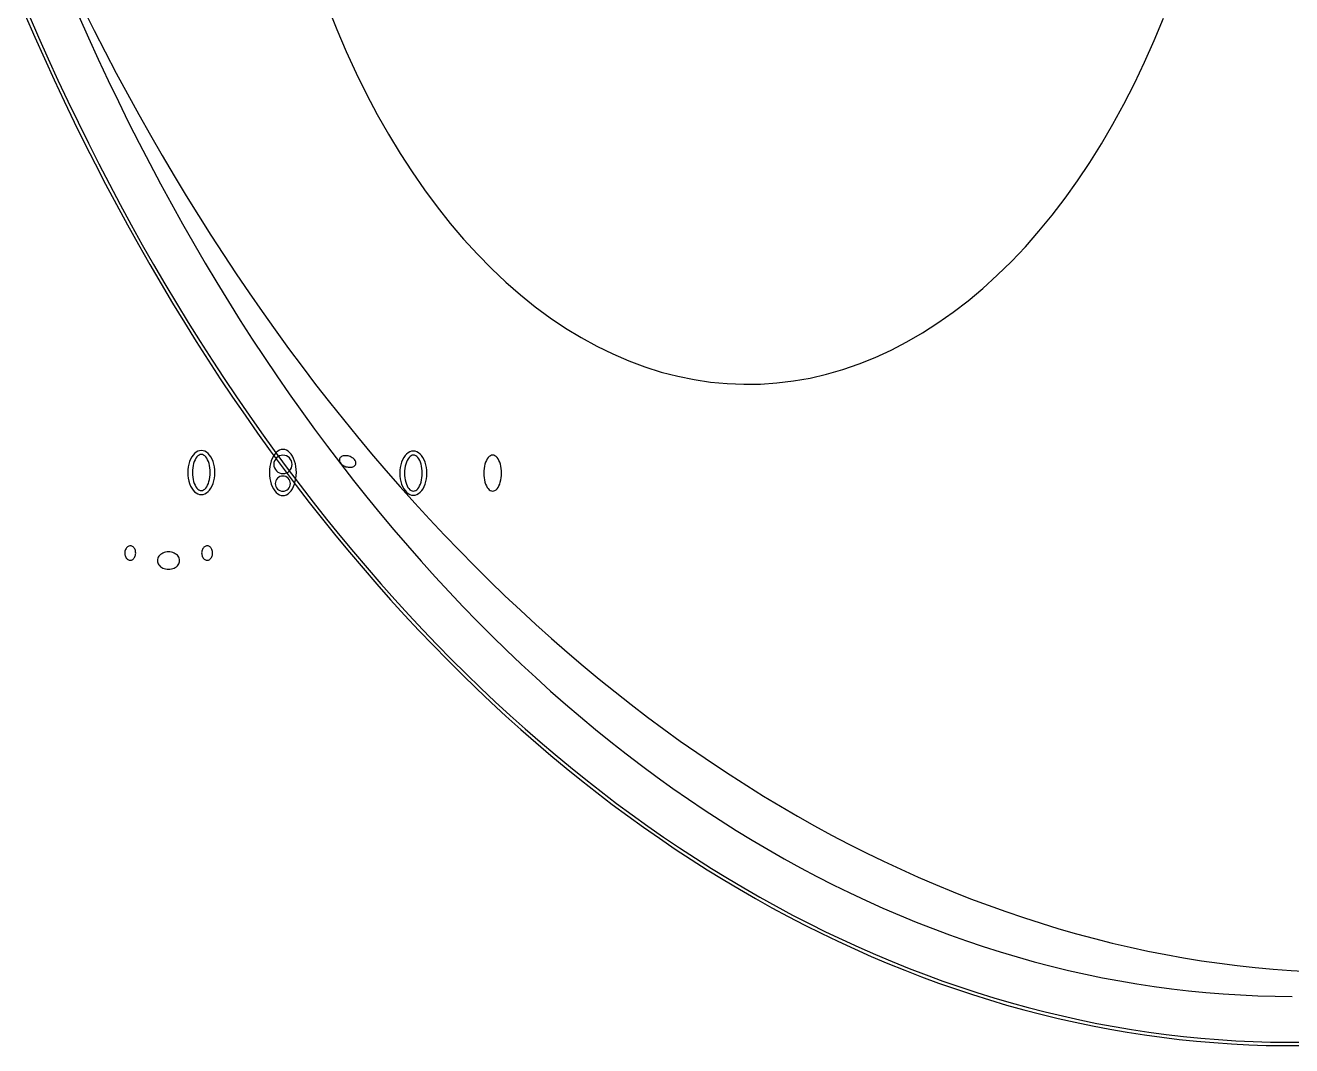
# Model space of a CAD drawing. Extents: x -1 to 217, y -22 to 302.
# Drawn here: x 15.8 to 107.8, y -22.3 to 51.8 of the extents above; entities that cross this region are included whole.
import ezdxf

# ---------------------------------------------------------------- set-up
doc = ezdxf.new("R2010")
doc.units = 0

msp = doc.modelspace()

# ---------------------------------------------------------------- linework, layer by layer
at = {"layer": 'CIRCLES'}
for p, q in [((33.993, 20.244), (33.932, 20.129)), ((34.075, 20.344), (33.993, 20.244)), ((34.176, 20.427), (34.075, 20.344)), ((34.29, 20.488), (34.176, 20.427)), ((34.415, 20.526), (34.29, 20.488)), ((34.544, 20.538), (34.415, 20.526)), ((34.673, 20.526), (34.544, 20.538)), ((34.798, 20.488), (34.673, 20.526)), ((34.912, 20.427), (34.798, 20.488)), ((35.013, 20.344), (34.912, 20.427)), ((35.095, 20.244), (35.013, 20.344)), ((35.156, 20.129), (35.095, 20.244)), ((33.894, 20.005), (33.881, 19.875)), ((33.881, 19.875), (33.894, 19.746)), ((33.932, 20.129), (33.894, 20.005)), ((33.894, 19.746), (33.932, 19.622)), ((33.932, 19.622), (33.993, 19.507)), ((33.993, 19.507), (34.075, 19.407)), ((34.075, 19.407), (34.176, 19.324)), ((34.176, 19.324), (34.29, 19.263)), ((34.798, 19.263), (34.912, 19.324)), ((34.912, 19.324), (35.013, 19.407)), ((35.013, 19.407), (35.095, 19.507)), ((35.095, 19.507), (35.156, 19.622)), ((35.194, 20.005), (35.156, 20.129)), ((35.156, 19.622), (35.194, 19.746)), ((35.207, 19.875), (35.194, 20.005)), ((35.194, 19.746), (35.207, 19.875)), ((33.995, 18.586), (33.984, 18.479)), ((33.984, 18.479), (33.995, 18.371)), ((34.026, 18.689), (33.995, 18.586)), ((34.077, 18.785), (34.026, 18.689)), ((34.146, 18.868), (34.077, 18.785)), ((34.229, 18.936), (34.146, 18.868)), ((34.324, 18.987), (34.229, 18.936)), ((34.29, 19.263), (34.415, 19.225)), ((34.428, 19.019), (34.324, 18.987)), ((34.415, 19.225), (34.544, 19.213)), ((34.535, 19.029), (34.428, 19.019)), ((34.643, 19.019), (34.535, 19.029)), ((34.544, 19.213), (34.673, 19.225)), ((34.746, 18.987), (34.643, 19.019)), ((34.673, 19.225), (34.798, 19.263)), ((34.841, 18.936), (34.746, 18.987)), ((34.925, 18.868), (34.841, 18.936)), ((34.993, 18.785), (34.925, 18.868)), ((35.044, 18.689), (34.993, 18.785)), ((35.075, 18.586), (35.044, 18.689)), ((35.086, 18.479), (35.075, 18.586)), ((35.075, 18.371), (35.086, 18.479)), ((33.995, 18.371), (34.026, 18.268)), ((34.026, 18.268), (34.077, 18.172)), ((34.077, 18.172), (34.146, 18.089)), ((34.146, 18.089), (34.229, 18.021)), ((34.229, 18.021), (34.324, 17.97)), ((34.324, 17.97), (34.428, 17.938)), ((34.428, 17.938), (34.535, 17.928)), ((34.535, 17.928), (34.643, 17.938)), ((34.643, 17.938), (34.746, 17.97)), ((34.746, 17.97), (34.841, 18.021)), ((34.841, 18.021), (34.925, 18.089)), ((34.925, 18.089), (34.993, 18.172)), ((34.993, 18.172), (35.044, 18.268)), ((35.044, 18.268), (35.075, 18.371))]:
    msp.add_line(p, q, dxfattribs=at)
at = {"layer": 'ELLIPSES'}
for p, q in [((15.827, 52.495), (16.514, 50.918)), ((16.099, 52.483), (16.787, 50.907)), ((20.045, 52.938), (20.825, 51.381)), ((37.811, 53.096), (38.464, 51.46)), ((19.719, 52.43), (20.417, 50.863)), ((97.847, 50.67), (98.516, 52.288)), ((16.514, 50.918), (17.214, 49.353)), ((16.787, 50.907), (17.487, 49.343)), ((20.417, 50.863), (21.128, 49.308)), ((20.825, 51.381), (21.617, 49.836)), ((38.464, 51.46), (39.15, 49.86)), ((97.146, 49.089), (97.847, 50.67)), ((21.617, 49.836), (22.422, 48.304)), ((39.15, 49.86), (39.869, 48.299)), ((17.214, 49.353), (17.926, 47.8)), ((17.487, 49.343), (18.2, 47.79)), ((21.128, 49.308), (21.851, 47.766)), ((96.411, 47.547), (97.146, 49.089)), ((22.422, 48.304), (23.24, 46.785)), ((39.869, 48.299), (40.62, 46.777)), ((17.926, 47.8), (18.649, 46.259)), ((18.2, 47.79), (18.924, 46.25)), ((21.851, 47.766), (22.586, 46.237)), ((95.645, 46.045), (96.411, 47.547)), ((18.649, 46.259), (19.385, 44.731)), ((18.924, 46.25), (19.661, 44.723)), ((22.586, 46.237), (23.333, 44.721)), ((23.24, 46.785), (24.07, 45.279)), ((40.62, 46.777), (41.402, 45.297)), ((94.848, 44.586), (95.645, 46.045)), ((24.07, 45.279), (24.912, 43.786)), ((41.402, 45.297), (42.215, 43.859)), ((19.385, 44.731), (20.133, 43.216)), ((19.661, 44.723), (20.41, 43.209)), ((23.333, 44.721), (24.092, 43.218)), ((94.022, 43.17), (94.848, 44.586)), ((24.912, 43.786), (25.767, 42.307)), ((42.215, 43.859), (43.057, 42.467)), ((20.133, 43.216), (20.892, 41.714)), ((20.41, 43.209), (21.17, 41.707)), ((24.092, 43.218), (24.863, 41.73)), ((43.057, 42.467), (43.928, 41.121)), ((93.166, 41.801), (94.022, 43.17)), ((20.892, 41.714), (21.664, 40.224)), ((21.17, 41.707), (21.942, 40.219)), ((24.863, 41.73), (25.646, 40.255)), ((25.767, 42.307), (26.634, 40.842)), ((92.282, 40.478), (93.166, 41.801)), ((26.634, 40.842), (27.512, 39.39)), ((43.928, 41.121), (44.826, 39.823)), ((21.664, 40.224), (22.446, 38.749)), ((21.942, 40.219), (22.726, 38.744)), ((25.646, 40.255), (26.44, 38.794)), ((44.826, 39.823), (45.75, 38.575)), ((91.371, 39.204), (92.282, 40.478)), ((22.446, 38.749), (23.241, 37.286)), ((22.726, 38.744), (23.521, 37.283)), ((26.44, 38.794), (27.246, 37.347)), ((27.512, 39.39), (28.403, 37.953)), ((90.434, 37.981), (91.371, 39.204)), ((28.403, 37.953), (29.304, 36.53)), ((45.75, 38.575), (46.701, 37.377)), ((89.472, 36.808), (90.434, 37.981)), ((23.241, 37.286), (24.046, 35.838)), ((23.521, 37.283), (24.327, 35.835)), ((27.246, 37.347), (28.063, 35.915)), ((46.701, 37.377), (47.675, 36.232)), ((88.486, 35.689), (89.472, 36.808)), ((28.063, 35.915), (28.892, 34.498)), ((29.304, 36.53), (30.218, 35.121)), ((47.675, 36.232), (48.673, 35.14)), ((24.046, 35.838), (24.863, 34.403)), ((24.327, 35.835), (25.145, 34.402)), ((30.218, 35.121), (31.143, 33.728)), ((48.673, 35.14), (49.693, 34.102)), ((87.477, 34.623), (88.486, 35.689)), ((24.863, 34.403), (25.691, 32.983)), ((25.145, 34.402), (25.974, 32.982)), ((28.892, 34.498), (29.732, 33.096)), ((49.693, 34.102), (50.734, 33.121)), ((86.447, 33.613), (87.477, 34.623)), ((31.143, 33.728), (32.079, 32.349)), ((85.396, 32.659), (86.447, 33.613)), ((25.691, 32.983), (26.53, 31.577)), ((25.974, 32.982), (26.814, 31.578)), ((29.732, 33.096), (30.583, 31.708)), ((32.079, 32.349), (33.026, 30.986)), ((50.734, 33.121), (51.795, 32.196)), ((84.327, 31.763), (85.396, 32.659)), ((26.53, 31.577), (27.38, 30.185)), ((26.814, 31.578), (27.665, 30.187)), ((30.583, 31.708), (31.445, 30.336)), ((51.795, 32.196), (52.875, 31.329)), ((52.875, 31.329), (53.972, 30.522)), ((83.238, 30.925), (84.327, 31.763)), ((33.026, 30.986), (33.984, 29.638)), ((53.972, 30.522), (55.085, 29.774)), ((82.134, 30.147), (83.238, 30.925)), ((27.38, 30.185), (28.241, 28.808)), ((27.665, 30.187), (28.527, 28.812)), ((31.445, 30.336), (32.317, 28.98)), ((33.984, 29.638), (34.952, 28.306)), ((55.085, 29.774), (56.213, 29.087)), ((81.013, 29.429), (82.134, 30.147)), ((28.241, 28.808), (29.113, 27.446)), ((28.527, 28.812), (29.399, 27.451)), ((32.317, 28.98), (33.201, 27.639)), ((56.213, 29.087), (57.355, 28.461)), ((78.73, 28.177), (79.878, 28.772)), ((79.878, 28.772), (81.013, 29.429)), ((33.201, 27.639), (34.095, 26.314)), ((34.952, 28.306), (35.932, 26.99)), ((57.355, 28.461), (58.509, 27.898)), ((58.509, 27.898), (59.675, 27.398)), ((76.401, 27.175), (77.571, 27.644)), ((77.571, 27.644), (78.73, 28.177)), ((29.113, 27.446), (29.995, 26.099)), ((29.399, 27.451), (30.282, 26.106)), ((35.932, 26.99), (36.922, 25.69)), ((59.675, 27.398), (60.85, 26.961)), ((60.85, 26.961), (62.033, 26.587)), ((74.034, 26.428), (75.221, 26.769)), ((75.221, 26.769), (76.401, 27.175)), ((29.995, 26.099), (30.887, 24.768)), ((30.282, 26.106), (31.176, 24.776)), ((34.095, 26.314), (34.999, 25.005)), ((62.033, 26.587), (63.224, 26.279)), ((63.224, 26.279), (64.42, 26.034)), ((64.42, 26.034), (65.621, 25.855)), ((65.621, 25.855), (66.824, 25.741)), ((69.235, 25.709), (70.44, 25.791)), ((70.44, 25.791), (71.642, 25.938)), ((71.642, 25.938), (72.841, 26.151)), ((72.841, 26.151), (74.034, 26.428)), ((34.999, 25.005), (35.914, 23.712)), ((36.922, 25.69), (37.922, 24.406)), ((66.824, 25.741), (68.03, 25.693)), ((68.03, 25.693), (69.235, 25.709)), ((30.887, 24.768), (31.79, 23.451)), ((31.176, 24.776), (32.08, 23.461)), ((37.922, 24.406), (38.933, 23.138)), ((31.79, 23.451), (32.704, 22.151)), ((32.08, 23.461), (32.994, 22.162)), ((35.914, 23.712), (36.839, 22.435)), ((38.933, 23.138), (39.953, 21.888)), ((32.704, 22.151), (33.627, 20.866)), ((32.994, 22.162), (33.918, 20.879)), ((36.839, 22.435), (37.774, 21.176)), ((37.774, 21.176), (38.718, 19.933)), ((39.953, 21.888), (40.983, 20.654)), ((27.83, 20.258), (27.758, 20.083)), ((27.915, 20.415), (27.83, 20.258)), ((28.012, 20.554), (27.915, 20.415)), ((28.119, 20.67), (28.012, 20.554)), ((28.234, 20.763), (28.119, 20.67)), ((28.224, 20.326), (28.161, 20.213)), ((28.295, 20.421), (28.224, 20.326)), ((28.357, 20.83), (28.234, 20.763)), ((28.37, 20.496), (28.295, 20.421)), ((28.483, 20.871), (28.357, 20.83)), ((28.45, 20.551), (28.37, 20.496)), ((28.533, 20.584), (28.45, 20.551)), ((28.612, 20.885), (28.483, 20.871)), ((28.617, 20.595), (28.533, 20.584)), ((28.741, 20.872), (28.612, 20.885)), ((28.702, 20.584), (28.617, 20.595)), ((28.784, 20.55), (28.702, 20.584)), ((28.868, 20.831), (28.741, 20.872)), ((28.864, 20.495), (28.784, 20.55)), ((28.939, 20.419), (28.864, 20.495)), ((28.99, 20.764), (28.868, 20.831)), ((29.009, 20.324), (28.939, 20.419)), ((29.106, 20.671), (28.99, 20.764)), ((29.072, 20.211), (29.009, 20.324)), ((29.213, 20.555), (29.106, 20.671)), ((29.31, 20.417), (29.213, 20.555)), ((29.396, 20.259), (29.31, 20.417)), ((29.467, 20.085), (29.396, 20.259)), ((33.627, 20.866), (34.56, 19.597)), ((33.771, 20.308), (33.7, 20.126)), ((33.856, 20.473), (33.771, 20.308)), ((33.952, 20.617), (33.856, 20.473)), ((33.918, 20.879), (34.852, 19.612)), ((34.058, 20.738), (33.952, 20.617)), ((34.173, 20.835), (34.058, 20.738)), ((34.294, 20.905), (34.173, 20.835)), ((34.419, 20.948), (34.294, 20.905)), ((34.546, 20.962), (34.419, 20.948)), ((34.673, 20.947), (34.546, 20.962)), ((34.799, 20.904), (34.673, 20.947)), ((34.919, 20.834), (34.799, 20.904)), ((35.033, 20.736), (34.919, 20.834)), ((35.139, 20.614), (35.033, 20.736)), ((35.235, 20.47), (35.139, 20.614)), ((35.319, 20.305), (35.235, 20.47)), ((35.389, 20.122), (35.319, 20.305)), ((38.658, 20.276), (38.647, 20.225)), ((38.679, 20.324), (38.658, 20.276)), ((38.71, 20.367), (38.679, 20.324)), ((38.749, 20.406), (38.71, 20.367)), ((38.797, 20.44), (38.749, 20.406)), ((38.853, 20.467), (38.797, 20.44)), ((38.916, 20.488), (38.853, 20.467)), ((38.984, 20.502), (38.916, 20.488)), ((39.056, 20.509), (38.984, 20.502)), ((39.132, 20.509), (39.056, 20.509)), ((39.21, 20.502), (39.132, 20.509)), ((39.288, 20.487), (39.21, 20.502)), ((39.365, 20.466), (39.288, 20.487)), ((39.44, 20.438), (39.365, 20.466)), ((39.512, 20.404), (39.44, 20.438)), ((39.58, 20.365), (39.512, 20.404)), ((39.641, 20.321), (39.58, 20.365)), ((39.696, 20.273), (39.641, 20.321)), ((39.743, 20.222), (39.696, 20.273)), ((40.983, 20.654), (42.023, 19.437)), ((43.324, 20.373), (43.239, 20.215)), ((43.421, 20.511), (43.324, 20.373)), ((43.528, 20.628), (43.421, 20.511)), ((43.644, 20.721), (43.528, 20.628)), ((43.634, 20.284), (43.57, 20.171)), ((43.704, 20.378), (43.634, 20.284)), ((43.766, 20.788), (43.644, 20.721)), ((43.78, 20.454), (43.704, 20.378)), ((43.893, 20.829), (43.766, 20.788)), ((43.86, 20.509), (43.78, 20.454)), ((43.943, 20.542), (43.86, 20.509)), ((44.021, 20.843), (43.893, 20.829)), ((44.027, 20.553), (43.943, 20.542)), ((44.15, 20.829), (44.021, 20.843)), ((44.111, 20.541), (44.027, 20.553)), ((44.193, 20.508), (44.111, 20.541)), ((44.277, 20.788), (44.15, 20.829)), ((44.273, 20.453), (44.193, 20.508)), ((44.349, 20.377), (44.273, 20.453)), ((44.399, 20.721), (44.277, 20.788)), ((44.419, 20.282), (44.349, 20.377)), ((44.515, 20.629), (44.399, 20.721)), ((44.482, 20.169), (44.419, 20.282)), ((44.622, 20.512), (44.515, 20.629)), ((44.72, 20.374), (44.622, 20.512)), ((44.805, 20.217), (44.72, 20.374)), ((49.391, 20.284), (49.327, 20.171)), ((49.461, 20.378), (49.391, 20.284)), ((49.537, 20.454), (49.461, 20.378)), ((49.617, 20.509), (49.537, 20.454)), ((49.7, 20.542), (49.617, 20.509)), ((49.784, 20.553), (49.7, 20.542)), ((49.868, 20.541), (49.784, 20.553)), ((49.951, 20.508), (49.868, 20.541)), ((50.031, 20.453), (49.951, 20.508)), ((50.106, 20.377), (50.031, 20.453)), ((50.176, 20.282), (50.106, 20.377)), ((50.239, 20.169), (50.176, 20.282)), ((27.635, 19.491), (27.627, 19.282)), ((27.66, 19.697), (27.635, 19.491)), ((27.701, 19.895), (27.66, 19.697)), ((27.758, 20.083), (27.701, 19.895)), ((27.976, 19.46), (27.97, 19.289)), ((27.992, 19.627), (27.976, 19.46)), ((28.02, 19.789), (27.992, 19.627)), ((28.058, 19.943), (28.02, 19.789)), ((28.105, 20.085), (28.058, 19.943)), ((28.161, 20.213), (28.105, 20.085)), ((29.128, 20.082), (29.072, 20.211)), ((29.174, 19.94), (29.128, 20.082)), ((29.211, 19.787), (29.174, 19.94)), ((29.238, 19.625), (29.211, 19.787)), ((29.254, 19.457), (29.238, 19.625)), ((29.259, 19.286), (29.254, 19.457)), ((29.525, 19.897), (29.467, 20.085)), ((29.566, 19.698), (29.525, 19.897)), ((29.592, 19.493), (29.566, 19.698)), ((29.6, 19.284), (29.592, 19.493)), ((33.576, 19.507), (33.567, 19.288)), ((33.602, 19.722), (33.576, 19.507)), ((33.643, 19.929), (33.602, 19.722)), ((33.7, 20.126), (33.643, 19.929)), ((34.56, 19.597), (35.503, 18.345)), ((34.852, 19.612), (35.796, 18.361)), ((35.445, 19.926), (35.389, 20.122)), ((35.486, 19.718), (35.445, 19.926)), ((35.51, 19.503), (35.486, 19.718)), ((35.518, 19.284), (35.51, 19.503)), ((38.647, 20.225), (38.647, 20.171)), ((38.647, 20.171), (38.656, 20.117)), ((38.656, 20.117), (38.676, 20.061)), ((38.676, 20.061), (38.705, 20.007)), ((38.705, 20.007), (38.743, 19.953)), ((38.718, 19.933), (39.673, 18.707)), ((38.743, 19.953), (38.79, 19.902)), ((38.79, 19.902), (38.845, 19.854)), ((38.845, 19.854), (38.907, 19.81)), ((38.907, 19.81), (38.974, 19.771)), ((38.974, 19.771), (39.046, 19.737)), ((39.046, 19.737), (39.122, 19.709)), ((39.122, 19.709), (39.199, 19.688)), ((39.199, 19.688), (39.277, 19.673)), ((39.277, 19.673), (39.355, 19.666)), ((39.355, 19.666), (39.43, 19.666)), ((39.43, 19.666), (39.503, 19.673)), ((39.503, 19.673), (39.571, 19.687)), ((39.571, 19.687), (39.633, 19.708)), ((39.633, 19.708), (39.689, 19.735)), ((39.689, 19.735), (39.737, 19.769)), ((39.737, 19.769), (39.777, 19.808)), ((39.782, 20.168), (39.743, 20.222)), ((39.777, 19.808), (39.808, 19.851)), ((39.811, 20.114), (39.782, 20.168)), ((39.808, 19.851), (39.829, 19.899)), ((39.831, 20.058), (39.811, 20.114)), ((39.829, 19.899), (39.839, 19.95)), ((39.84, 20.003), (39.831, 20.058)), ((39.839, 19.95), (39.84, 20.003)), ((42.023, 19.437), (43.073, 18.237)), ((43.044, 19.449), (43.036, 19.24)), ((43.069, 19.654), (43.044, 19.449)), ((43.11, 19.853), (43.069, 19.654)), ((43.167, 20.041), (43.11, 19.853)), ((43.239, 20.215), (43.167, 20.041)), ((43.385, 19.417), (43.379, 19.247)), ((43.402, 19.585), (43.385, 19.417)), ((43.429, 19.747), (43.402, 19.585)), ((43.467, 19.9), (43.429, 19.747)), ((43.514, 20.042), (43.467, 19.9)), ((43.57, 20.171), (43.514, 20.042)), ((44.537, 20.04), (44.482, 20.169)), ((44.584, 19.898), (44.537, 20.04)), ((44.62, 19.744), (44.584, 19.898)), ((44.647, 19.582), (44.62, 19.744)), ((44.663, 19.414), (44.647, 19.582)), ((44.668, 19.244), (44.663, 19.414)), ((44.877, 20.042), (44.805, 20.217)), ((44.934, 19.855), (44.877, 20.042)), ((44.976, 19.656), (44.934, 19.855)), ((45.001, 19.451), (44.976, 19.656)), ((45.01, 19.241), (45.001, 19.451)), ((49.142, 19.417), (49.136, 19.247)), ((49.159, 19.585), (49.142, 19.417)), ((49.187, 19.747), (49.159, 19.585)), ((49.224, 19.9), (49.187, 19.747)), ((49.271, 20.042), (49.224, 19.9)), ((49.327, 20.171), (49.271, 20.042)), ((50.294, 20.04), (50.239, 20.169)), ((50.341, 19.898), (50.294, 20.04)), ((50.378, 19.744), (50.341, 19.898)), ((50.405, 19.582), (50.378, 19.744)), ((50.421, 19.414), (50.405, 19.582)), ((50.426, 19.244), (50.421, 19.414)), ((27.627, 19.282), (27.635, 19.073)), ((27.635, 19.073), (27.661, 18.867)), ((27.661, 18.867), (27.702, 18.669)), ((27.702, 18.669), (27.76, 18.481)), ((27.76, 18.481), (27.831, 18.307)), ((27.97, 19.289), (27.975, 19.118)), ((27.975, 19.118), (27.991, 18.951)), ((27.991, 18.951), (28.018, 18.789)), ((28.018, 18.789), (28.055, 18.635)), ((28.055, 18.635), (28.101, 18.493)), ((28.101, 18.493), (28.156, 18.364)), ((29.068, 18.362), (29.124, 18.491)), ((29.124, 18.491), (29.171, 18.633)), ((29.171, 18.633), (29.209, 18.786)), ((29.209, 18.786), (29.236, 18.948)), ((29.236, 18.948), (29.253, 19.115)), ((29.253, 19.115), (29.259, 19.286)), ((29.397, 18.308), (29.469, 18.483)), ((29.469, 18.483), (29.526, 18.671)), ((29.526, 18.671), (29.567, 18.869)), ((29.567, 18.869), (29.592, 19.075)), ((29.592, 19.075), (29.6, 19.284)), ((33.567, 19.288), (33.575, 19.07)), ((33.575, 19.07), (33.6, 18.855)), ((33.6, 18.855), (33.64, 18.647)), ((33.64, 18.647), (33.696, 18.45)), ((33.696, 18.45), (33.767, 18.268)), ((35.314, 18.265), (35.386, 18.447)), ((35.386, 18.447), (35.442, 18.643)), ((35.442, 18.643), (35.484, 18.851)), ((35.484, 18.851), (35.509, 19.066)), ((35.509, 19.066), (35.518, 19.284)), ((39.673, 18.707), (40.637, 17.498)), ((43.036, 19.24), (43.045, 19.031)), ((43.045, 19.031), (43.07, 18.825)), ((43.07, 18.825), (43.112, 18.627)), ((43.112, 18.627), (43.169, 18.439)), ((43.169, 18.439), (43.241, 18.264)), ((43.379, 19.247), (43.384, 19.076)), ((43.384, 19.076), (43.4, 18.908)), ((43.4, 18.908), (43.427, 18.746)), ((43.427, 18.746), (43.464, 18.593)), ((43.464, 18.593), (43.51, 18.451)), ((43.51, 18.451), (43.566, 18.322)), ((44.477, 18.32), (44.533, 18.448)), ((44.533, 18.448), (44.58, 18.59)), ((44.58, 18.59), (44.618, 18.744)), ((44.618, 18.744), (44.646, 18.905)), ((44.646, 18.905), (44.662, 19.073)), ((44.662, 19.073), (44.668, 19.244)), ((44.807, 18.266), (44.878, 18.44)), ((44.878, 18.44), (44.935, 18.628)), ((44.935, 18.628), (44.976, 18.827)), ((44.976, 18.827), (45.001, 19.032)), ((45.001, 19.032), (45.01, 19.241)), ((49.136, 19.247), (49.142, 19.076)), ((49.142, 19.076), (49.158, 18.908)), ((49.158, 18.908), (49.184, 18.746)), ((49.184, 18.746), (49.221, 18.593)), ((49.221, 18.593), (49.268, 18.451)), ((49.268, 18.451), (49.323, 18.322)), ((50.235, 18.32), (50.291, 18.448)), ((50.291, 18.448), (50.338, 18.59)), ((50.338, 18.59), (50.375, 18.744)), ((50.375, 18.744), (50.403, 18.905)), ((50.403, 18.905), (50.42, 19.073)), ((50.42, 19.073), (50.426, 19.244)), ((27.831, 18.307), (27.917, 18.149)), ((27.917, 18.149), (28.014, 18.011)), ((28.014, 18.011), (28.121, 17.895)), ((28.121, 17.895), (28.237, 17.802)), ((28.156, 18.364), (28.22, 18.251)), ((28.22, 18.251), (28.289, 18.156)), ((28.237, 17.802), (28.359, 17.735)), ((28.289, 18.156), (28.365, 18.08)), ((28.359, 17.735), (28.486, 17.694)), ((28.365, 18.08), (28.445, 18.025)), ((28.445, 18.025), (28.527, 17.992)), ((28.486, 17.694), (28.615, 17.681)), ((28.527, 17.992), (28.611, 17.98)), ((28.611, 17.98), (28.696, 17.991)), ((28.615, 17.681), (28.744, 17.694)), ((28.696, 17.991), (28.778, 18.024)), ((28.744, 17.694), (28.87, 17.735)), ((28.778, 18.024), (28.858, 18.079)), ((28.858, 18.079), (28.934, 18.155)), ((28.87, 17.735), (28.993, 17.803)), ((28.934, 18.155), (29.004, 18.249)), ((28.993, 17.803), (29.108, 17.896)), ((29.004, 18.249), (29.068, 18.362)), ((29.108, 17.896), (29.215, 18.012)), ((29.215, 18.012), (29.312, 18.151)), ((29.312, 18.151), (29.397, 18.308)), ((33.767, 18.268), (33.851, 18.103)), ((33.851, 18.103), (33.946, 17.958)), ((33.946, 17.958), (34.052, 17.836)), ((34.052, 17.836), (34.166, 17.739)), ((34.166, 17.739), (34.287, 17.669)), ((34.287, 17.669), (34.412, 17.626)), ((34.412, 17.626), (34.539, 17.611)), ((34.539, 17.611), (34.667, 17.625)), ((34.667, 17.625), (34.792, 17.668)), ((34.792, 17.668), (34.913, 17.738)), ((34.913, 17.738), (35.027, 17.834)), ((35.027, 17.834), (35.134, 17.956)), ((35.134, 17.956), (35.23, 18.1)), ((35.23, 18.1), (35.314, 18.265)), ((35.503, 18.345), (36.456, 17.108)), ((35.796, 18.361), (36.75, 17.126)), ((40.637, 17.498), (41.611, 16.306)), ((43.073, 18.237), (44.132, 17.055)), ((43.241, 18.264), (43.326, 18.107)), ((43.326, 18.107), (43.423, 17.969)), ((43.423, 17.969), (43.531, 17.852)), ((43.531, 17.852), (43.646, 17.76)), ((43.566, 18.322), (43.629, 18.209)), ((43.629, 18.209), (43.699, 18.114)), ((43.646, 17.76), (43.769, 17.693)), ((43.699, 18.114), (43.774, 18.038)), ((43.769, 17.693), (43.895, 17.652)), ((43.774, 18.038), (43.854, 17.983)), ((43.854, 17.983), (43.937, 17.949)), ((43.895, 17.652), (44.024, 17.638)), ((43.937, 17.949), (44.021, 17.938)), ((44.021, 17.938), (44.105, 17.949)), ((44.024, 17.638), (44.153, 17.652)), ((44.105, 17.949), (44.188, 17.982)), ((44.153, 17.652), (44.28, 17.693)), ((44.188, 17.982), (44.268, 18.037)), ((44.268, 18.037), (44.343, 18.112)), ((44.28, 17.693), (44.402, 17.761)), ((44.343, 18.112), (44.414, 18.207)), ((44.402, 17.761), (44.518, 17.853)), ((44.414, 18.207), (44.477, 18.32)), ((44.518, 17.853), (44.625, 17.97)), ((44.625, 17.97), (44.722, 18.108)), ((44.722, 18.108), (44.807, 18.266)), ((49.323, 18.322), (49.386, 18.209)), ((49.386, 18.209), (49.456, 18.114)), ((49.456, 18.114), (49.532, 18.038)), ((49.532, 18.038), (49.611, 17.983)), ((49.611, 17.983), (49.694, 17.949)), ((49.694, 17.949), (49.778, 17.938)), ((49.778, 17.938), (49.862, 17.949)), ((49.862, 17.949), (49.945, 17.982)), ((49.945, 17.982), (50.025, 18.037)), ((50.025, 18.037), (50.101, 18.112)), ((50.101, 18.112), (50.171, 18.207)), ((50.171, 18.207), (50.235, 18.32)), ((36.456, 17.108), (37.419, 15.888)), ((36.75, 17.126), (37.713, 15.908)), ((44.132, 17.055), (45.2, 15.89)), ((37.419, 15.888), (38.39, 14.685)), ((37.713, 15.908), (38.686, 14.707)), ((41.611, 16.306), (42.595, 15.132)), ((45.2, 15.89), (46.278, 14.743)), ((42.595, 15.132), (43.587, 13.976)), ((46.278, 14.743), (47.364, 13.615)), ((23.177, 13.813), (23.142, 13.763)), ((23.218, 13.857), (23.177, 13.813)), ((23.262, 13.893), (23.218, 13.857)), ((23.309, 13.922), (23.262, 13.893)), ((23.359, 13.943), (23.309, 13.922)), ((23.41, 13.955), (23.359, 13.943)), ((23.462, 13.958), (23.41, 13.955)), ((23.514, 13.952), (23.462, 13.958)), ((23.565, 13.937), (23.514, 13.952)), ((23.613, 13.914), (23.565, 13.937)), ((23.659, 13.882), (23.613, 13.914)), ((23.701, 13.843), (23.659, 13.882)), ((23.739, 13.797), (23.701, 13.843)), ((28.765, 13.813), (28.73, 13.763)), ((28.806, 13.857), (28.765, 13.813)), ((28.85, 13.893), (28.806, 13.857)), ((28.897, 13.922), (28.85, 13.893)), ((28.947, 13.943), (28.897, 13.922)), ((28.998, 13.955), (28.947, 13.943)), ((29.05, 13.958), (28.998, 13.955)), ((29.102, 13.952), (29.05, 13.958)), ((29.153, 13.937), (29.102, 13.952)), ((29.201, 13.914), (29.153, 13.937)), ((29.247, 13.882), (29.201, 13.914)), ((29.289, 13.843), (29.247, 13.882)), ((29.327, 13.797), (29.289, 13.843)), ((38.39, 14.685), (39.372, 13.498)), ((38.686, 14.707), (39.668, 13.522)), ((43.587, 13.976), (44.589, 12.837)), ((23.056, 13.516), (23.051, 13.448)), ((23.051, 13.448), (23.052, 13.38)), ((23.052, 13.38), (23.061, 13.313)), ((23.068, 13.583), (23.056, 13.516)), ((23.061, 13.313), (23.076, 13.248)), ((23.087, 13.647), (23.068, 13.583)), ((23.076, 13.248), (23.097, 13.187)), ((23.111, 13.707), (23.087, 13.647)), ((23.097, 13.187), (23.124, 13.129)), ((23.142, 13.763), (23.111, 13.707)), ((23.124, 13.129), (23.157, 13.077)), ((23.157, 13.077), (23.195, 13.031)), ((23.195, 13.031), (23.237, 12.992)), ((23.237, 12.992), (23.283, 12.961)), ((23.283, 12.961), (23.331, 12.938)), ((23.331, 12.938), (23.382, 12.923)), ((23.382, 12.923), (23.434, 12.917)), ((23.434, 12.917), (23.485, 12.92)), ((23.485, 12.92), (23.537, 12.932)), ((23.537, 12.932), (23.587, 12.952)), ((23.587, 12.952), (23.634, 12.981)), ((23.634, 12.981), (23.678, 13.018)), ((23.678, 13.018), (23.718, 13.062)), ((23.718, 13.062), (23.754, 13.112)), ((23.772, 13.745), (23.739, 13.797)), ((23.754, 13.112), (23.785, 13.168)), ((23.799, 13.688), (23.772, 13.745)), ((23.785, 13.168), (23.809, 13.228)), ((23.82, 13.626), (23.799, 13.688)), ((23.809, 13.228), (23.828, 13.292)), ((23.835, 13.561), (23.82, 13.626)), ((23.828, 13.292), (23.84, 13.359)), ((23.843, 13.494), (23.835, 13.561)), ((23.84, 13.359), (23.845, 13.426)), ((23.845, 13.426), (23.843, 13.494)), ((25.429, 12.973), (25.422, 12.89)), ((25.422, 12.89), (25.429, 12.808)), ((25.449, 13.054), (25.429, 12.973)), ((25.483, 13.132), (25.449, 13.054)), ((25.53, 13.206), (25.483, 13.132)), ((25.589, 13.275), (25.53, 13.206)), ((25.659, 13.337), (25.589, 13.275)), ((25.738, 13.392), (25.659, 13.337)), ((25.826, 13.438), (25.738, 13.392)), ((25.921, 13.474), (25.826, 13.438)), ((26.021, 13.501), (25.921, 13.474)), ((26.125, 13.517), (26.021, 13.501)), ((26.23, 13.522), (26.125, 13.517)), ((26.336, 13.517), (26.23, 13.522)), ((26.44, 13.501), (26.336, 13.517)), ((26.54, 13.474), (26.44, 13.501)), ((26.635, 13.438), (26.54, 13.474)), ((26.723, 13.392), (26.635, 13.438)), ((26.802, 13.337), (26.723, 13.392)), ((26.872, 13.275), (26.802, 13.337)), ((26.931, 13.206), (26.872, 13.275)), ((26.977, 13.132), (26.931, 13.206)), ((27.011, 13.054), (26.977, 13.132)), ((27.032, 12.973), (27.011, 13.054)), ((27.039, 12.89), (27.032, 12.973)), ((27.032, 12.808), (27.039, 12.89)), ((28.644, 13.516), (28.639, 13.448)), ((28.639, 13.448), (28.64, 13.38)), ((28.64, 13.38), (28.649, 13.313)), ((28.656, 13.583), (28.644, 13.516)), ((28.649, 13.313), (28.664, 13.248)), ((28.675, 13.647), (28.656, 13.583)), ((28.664, 13.248), (28.685, 13.187)), ((28.699, 13.707), (28.675, 13.647)), ((28.685, 13.187), (28.712, 13.129)), ((28.73, 13.763), (28.699, 13.707)), ((28.712, 13.129), (28.745, 13.077)), ((28.745, 13.077), (28.783, 13.031)), ((28.783, 13.031), (28.825, 12.992)), ((28.825, 12.992), (28.871, 12.961)), ((28.871, 12.961), (28.919, 12.938)), ((28.919, 12.938), (28.97, 12.923)), ((28.97, 12.923), (29.022, 12.917)), ((29.022, 12.917), (29.073, 12.92)), ((29.073, 12.92), (29.125, 12.932)), ((29.125, 12.932), (29.175, 12.952)), ((29.175, 12.952), (29.222, 12.981)), ((29.222, 12.981), (29.266, 13.018)), ((29.266, 13.018), (29.306, 13.062)), ((29.306, 13.062), (29.342, 13.112)), ((29.36, 13.745), (29.327, 13.797)), ((29.342, 13.112), (29.373, 13.168)), ((29.387, 13.688), (29.36, 13.745)), ((29.373, 13.168), (29.397, 13.228)), ((29.408, 13.626), (29.387, 13.688)), ((29.397, 13.228), (29.416, 13.292)), ((29.423, 13.561), (29.408, 13.626)), ((29.416, 13.292), (29.428, 13.359)), ((29.431, 13.494), (29.423, 13.561)), ((29.428, 13.359), (29.433, 13.426)), ((29.433, 13.426), (29.431, 13.494)), ((39.372, 13.498), (40.362, 12.329)), ((39.668, 13.522), (40.66, 12.355)), ((47.364, 13.615), (48.459, 12.504)), ((25.429, 12.808), (25.449, 12.727)), ((25.449, 12.727), (25.483, 12.649)), ((25.483, 12.649), (25.53, 12.575)), ((25.53, 12.575), (25.589, 12.506)), ((25.589, 12.506), (25.659, 12.444)), ((25.659, 12.444), (25.738, 12.389)), ((25.738, 12.389), (25.826, 12.343)), ((25.826, 12.343), (25.921, 12.307)), ((25.921, 12.307), (26.021, 12.28)), ((26.021, 12.28), (26.125, 12.264)), ((26.125, 12.264), (26.23, 12.259)), ((26.23, 12.259), (26.336, 12.264)), ((26.336, 12.264), (26.44, 12.28)), ((26.44, 12.28), (26.54, 12.307)), ((26.54, 12.307), (26.635, 12.343)), ((26.635, 12.343), (26.723, 12.389)), ((26.723, 12.389), (26.802, 12.444)), ((26.802, 12.444), (26.872, 12.506)), ((26.872, 12.506), (26.931, 12.575)), ((26.931, 12.575), (26.977, 12.649)), ((26.977, 12.649), (27.011, 12.727)), ((27.011, 12.727), (27.032, 12.808)), ((40.362, 12.329), (41.362, 11.176)), ((40.66, 12.355), (41.66, 11.205)), ((44.589, 12.837), (45.599, 11.716)), ((48.459, 12.504), (49.562, 11.411)), ((41.362, 11.176), (42.37, 10.041)), ((41.66, 11.205), (42.669, 10.072)), ((45.599, 11.716), (46.619, 10.613)), ((49.562, 11.411), (50.674, 10.337)), ((46.619, 10.613), (47.647, 9.529)), ((50.674, 10.337), (51.795, 9.281)), ((42.37, 10.041), (43.387, 8.923)), ((42.669, 10.072), (43.687, 8.956)), ((47.647, 9.529), (48.683, 8.463)), ((51.795, 9.281), (52.923, 8.245)), ((43.387, 8.923), (44.413, 7.823)), ((43.687, 8.956), (44.714, 7.858)), ((48.683, 8.463), (49.728, 7.416)), ((44.413, 7.823), (45.448, 6.741)), ((44.714, 7.858), (45.749, 6.778)), ((49.728, 7.416), (50.782, 6.387)), ((52.923, 8.245), (54.059, 7.227)), ((45.448, 6.741), (46.491, 5.676)), ((45.749, 6.778), (46.793, 5.716)), ((54.059, 7.227), (55.203, 6.228)), ((46.491, 5.676), (47.542, 4.629)), ((46.793, 5.716), (47.845, 4.672)), ((50.782, 6.387), (51.843, 5.377)), ((55.203, 6.228), (56.354, 5.249)), ((47.542, 4.629), (48.601, 3.601)), ((47.845, 4.672), (48.905, 3.646)), ((51.843, 5.377), (52.912, 4.387)), ((56.354, 5.249), (57.513, 4.289)), ((52.912, 4.387), (53.989, 3.415)), ((57.513, 4.289), (58.679, 3.348)), ((48.601, 3.601), (49.668, 2.591)), ((48.905, 3.646), (49.973, 2.638)), ((53.989, 3.415), (55.074, 2.463)), ((58.679, 3.348), (59.852, 2.427)), ((49.668, 2.591), (50.743, 1.599)), ((49.973, 2.638), (51.049, 1.649)), ((55.074, 2.463), (56.166, 1.53)), ((59.852, 2.427), (61.032, 1.526)), ((50.743, 1.599), (51.826, 0.626)), ((51.049, 1.649), (52.132, 0.679)), ((56.166, 1.53), (57.266, 0.617)), ((61.032, 1.526), (62.219, 0.645)), ((51.826, 0.626), (52.916, -0.329)), ((52.132, 0.679), (53.223, -0.273)), ((57.266, 0.617), (58.372, -0.277)), ((62.219, 0.645), (63.412, -0.216)), ((52.916, -0.329), (54.014, -1.265)), ((53.223, -0.273), (54.322, -1.206)), ((58.372, -0.277), (59.486, -1.151)), ((63.412, -0.216), (64.611, -1.057)), ((54.014, -1.265), (55.119, -2.182)), ((54.322, -1.206), (55.427, -2.12)), ((59.486, -1.151), (60.606, -2.005)), ((64.611, -1.057), (65.816, -1.878)), ((55.119, -2.182), (56.231, -3.079)), ((55.427, -2.12), (56.54, -3.015)), ((60.606, -2.005), (61.734, -2.839)), ((65.816, -1.878), (67.028, -2.678)), ((67.028, -2.678), (68.245, -3.457)), ((56.231, -3.079), (57.35, -3.958)), ((56.54, -3.015), (57.66, -3.89)), ((61.734, -2.839), (62.867, -3.652)), ((62.867, -3.652), (64.008, -4.446)), ((68.245, -3.457), (69.468, -4.216)), ((57.35, -3.958), (58.475, -4.817)), ((57.66, -3.89), (58.786, -4.746)), ((64.008, -4.446), (65.154, -5.219)), ((69.468, -4.216), (70.696, -4.954)), ((58.475, -4.817), (59.608, -5.657)), ((58.786, -4.746), (59.919, -5.583)), ((65.154, -5.219), (66.306, -5.971)), ((70.696, -4.954), (71.929, -5.671)), ((59.608, -5.657), (60.746, -6.477)), ((59.919, -5.583), (61.058, -6.4)), ((61.058, -6.4), (62.204, -7.198)), ((66.306, -5.971), (67.465, -6.703)), ((71.929, -5.671), (73.167, -6.367)), ((73.167, -6.367), (74.41, -7.041)), ((60.746, -6.477), (61.892, -7.278)), ((61.892, -7.278), (63.043, -8.059)), ((62.204, -7.198), (63.356, -7.975)), ((67.465, -6.703), (68.629, -7.414)), ((74.41, -7.041), (75.658, -7.695)), ((63.043, -8.059), (64.2, -8.82)), ((63.356, -7.975), (64.514, -8.733)), ((68.629, -7.414), (69.798, -8.104)), ((69.798, -8.104), (70.973, -8.773)), ((75.658, -7.695), (76.91, -8.327)), ((64.2, -8.82), (65.364, -9.561)), ((64.514, -8.733), (65.678, -9.471)), ((70.973, -8.773), (72.153, -9.422)), ((76.91, -8.327), (78.167, -8.938)), ((78.167, -8.938), (79.427, -9.527)), ((65.364, -9.561), (66.532, -10.282)), ((65.678, -9.471), (66.847, -10.188)), ((72.153, -9.422), (73.339, -10.049)), ((73.339, -10.049), (74.529, -10.655)), ((79.427, -9.527), (80.691, -10.094)), ((80.691, -10.094), (81.959, -10.64)), ((66.532, -10.282), (67.707, -10.983)), ((66.847, -10.188), (68.022, -10.886)), ((67.707, -10.983), (68.887, -11.664)), ((68.022, -10.886), (69.203, -11.563)), ((74.529, -10.655), (75.724, -11.24)), ((81.959, -10.64), (83.231, -11.164)), ((68.887, -11.664), (70.072, -12.324)), ((69.203, -11.563), (70.388, -12.219)), ((75.724, -11.24), (76.923, -11.803)), ((76.923, -11.803), (78.127, -12.345)), ((83.231, -11.164), (84.505, -11.666)), ((84.505, -11.666), (85.783, -12.146)), ((70.072, -12.324), (71.262, -12.964)), ((70.388, -12.219), (71.579, -12.855)), ((71.579, -12.855), (72.775, -13.471)), ((78.127, -12.345), (79.335, -12.865)), ((79.335, -12.865), (80.547, -13.364)), ((85.783, -12.146), (87.064, -12.604)), ((87.064, -12.604), (88.347, -13.04)), ((71.262, -12.964), (72.457, -13.584)), ((72.457, -13.584), (73.657, -14.183)), ((72.775, -13.471), (73.975, -14.066)), ((80.547, -13.364), (81.763, -13.841)), ((88.347, -13.04), (89.633, -13.454)), ((89.633, -13.454), (90.921, -13.846)), ((73.657, -14.183), (74.862, -14.761)), ((73.975, -14.066), (75.18, -14.64)), ((75.18, -14.64), (76.389, -15.194)), ((81.763, -13.841), (82.982, -14.297)), ((82.982, -14.297), (84.206, -14.73)), ((90.921, -13.846), (92.212, -14.215)), ((92.212, -14.215), (93.504, -14.562)), ((93.504, -14.562), (94.798, -14.887)), ((74.862, -14.761), (76.071, -15.318)), ((76.071, -15.318), (77.284, -15.855)), ((76.389, -15.194), (77.603, -15.726)), ((84.206, -14.73), (85.432, -15.142)), ((85.432, -15.142), (86.662, -15.532)), ((86.662, -15.532), (87.895, -15.9)), ((94.798, -14.887), (96.093, -15.189)), ((96.093, -15.189), (97.39, -15.468)), ((97.39, -15.468), (98.688, -15.725)), ((77.284, -15.855), (78.501, -16.371)), ((77.603, -15.726), (78.82, -16.238)), ((78.501, -16.371), (79.723, -16.866)), ((78.82, -16.238), (80.042, -16.728)), ((87.895, -15.9), (89.13, -16.245)), ((89.13, -16.245), (90.368, -16.569)), ((98.688, -15.725), (99.987, -15.96)), ((99.987, -15.96), (101.286, -16.172)), ((101.286, -16.172), (102.586, -16.361)), ((102.586, -16.361), (103.887, -16.527)), ((103.887, -16.527), (105.187, -16.671)), ((79.723, -16.866), (80.948, -17.339)), ((80.042, -16.728), (81.267, -17.198)), ((80.948, -17.339), (82.176, -17.792)), ((81.267, -17.198), (82.496, -17.646)), ((90.368, -16.569), (91.609, -16.871)), ((91.609, -16.871), (92.852, -17.15)), ((92.852, -17.15), (94.097, -17.407)), ((94.097, -17.407), (95.344, -17.642)), ((105.187, -16.671), (106.488, -16.792)), ((106.488, -16.792), (107.788, -16.891)), ((107.788, -16.891), (109.088, -16.966)), ((82.176, -17.792), (83.408, -18.223)), ((82.496, -17.646), (83.728, -18.073)), ((83.408, -18.223), (84.644, -18.634)), ((83.728, -18.073), (84.964, -18.479)), ((95.344, -17.642), (96.593, -17.855)), ((96.593, -17.855), (97.843, -18.046)), ((97.843, -18.046), (99.095, -18.214)), ((99.095, -18.214), (100.348, -18.359)), ((100.348, -18.359), (101.603, -18.483)), ((84.644, -18.634), (85.882, -19.023)), ((84.964, -18.479), (86.203, -18.863)), ((85.882, -19.023), (87.124, -19.39)), ((86.203, -18.863), (87.444, -19.227)), ((87.444, -19.227), (88.689, -19.568)), ((101.603, -18.483), (102.858, -18.584)), ((102.858, -18.584), (104.113, -18.662)), ((104.113, -18.662), (105.37, -18.718)), ((105.37, -18.718), (106.626, -18.752)), ((106.626, -18.752), (107.883, -18.763)), ((87.124, -19.39), (88.368, -19.737)), ((88.368, -19.737), (89.615, -20.062)), ((88.689, -19.568), (89.935, -19.888)), ((89.615, -20.062), (90.865, -20.365)), ((89.935, -19.888), (91.185, -20.187)), ((91.185, -20.187), (92.436, -20.464)), ((90.865, -20.365), (92.116, -20.647)), ((92.116, -20.647), (93.37, -20.907)), ((92.436, -20.464), (93.69, -20.72)), ((93.37, -20.907), (94.626, -21.146)), ((93.69, -20.72), (94.946, -20.954)), ((94.626, -21.146), (95.883, -21.363)), ((94.946, -20.954), (96.203, -21.166)), ((95.883, -21.363), (97.142, -21.559)), ((96.203, -21.166), (97.462, -21.357)), ((97.142, -21.559), (98.403, -21.733)), ((97.462, -21.357), (98.722, -21.525)), ((98.403, -21.733), (99.665, -21.885)), ((98.722, -21.525), (99.984, -21.672)), ((99.665, -21.885), (100.928, -22.015)), ((99.984, -21.672), (101.247, -21.798)), ((100.928, -22.015), (102.192, -22.124)), ((101.247, -21.798), (102.51, -21.901)), ((102.51, -21.901), (103.774, -21.983)), ((103.774, -21.983), (105.039, -22.043)), ((105.039, -22.043), (106.304, -22.081)), ((106.304, -22.081), (107.57, -22.098)), ((102.192, -22.124), (103.456, -22.211)), ((103.456, -22.211), (104.722, -22.277)), ((104.722, -22.277), (105.987, -22.32)), ((105.987, -22.32), (107.253, -22.342)), ((107.253, -22.342), (108.519, -22.342)), ((107.57, -22.098), (108.835, -22.092))]:
    msp.add_line(p, q, dxfattribs=at)

doc.saveas('drawing.dxf')
